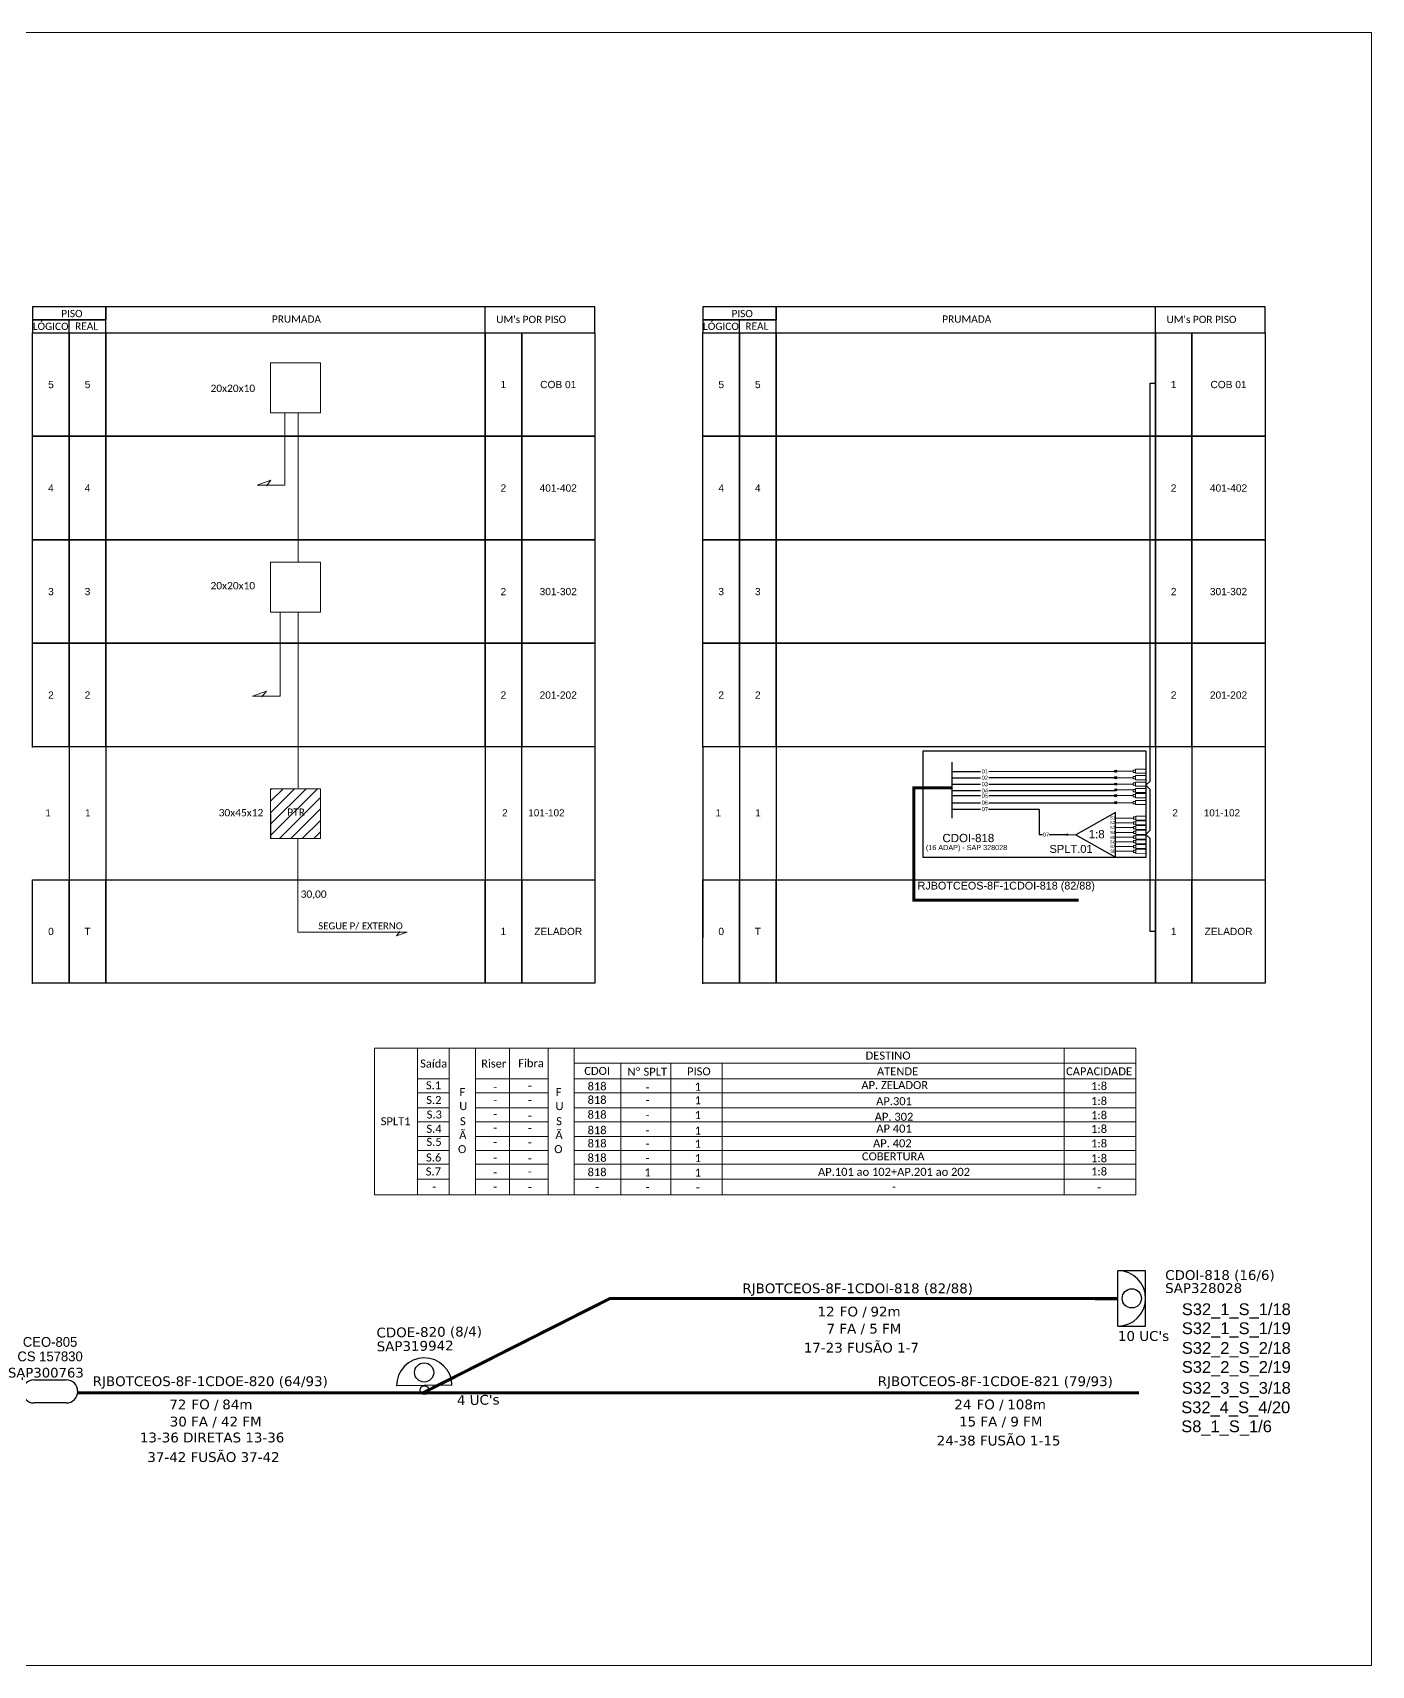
# Model space of a CAD drawing. Header units: metres. Extents: x 338 to 1179, y 503 to 1097.
# Drawn here: x 692 to 1179, y 503 to 1097 of the extents above; entities that cross this region are included whole.
import ezdxf
from ezdxf.enums import TextEntityAlignment as Align

# ---------------------------------------------------------------- set-up
doc = ezdxf.new("R2010")
doc.units = ezdxf.units.M
doc.linetypes.add('DIVIDE', pattern=[1.25, 0.5, -0.25, 0, -0.25, 0, -0.25])
doc.layers.add('(Notas)', color=7, linetype='Continuous', lineweight=0)
doc.layers.add('Texto_Cabos', color=1, linetype='Continuous', lineweight=20)
for name, color, linetype in [('CDO_INTERIOR', 1, 'Continuous'), ('CDO_PARDE', 7, 'Continuous'), ('CDO_POSTE', 1, 'Continuous'), ('CDOI', 1, 'Continuous'), ('CEO', 1, 'Continuous'), ('LAYOUT', 7, 'Continuous'), ('SURVEYS_LEGENDAS', 7, 'Continuous')]:
    doc.layers.add(name, color=color, linetype=linetype)
doc.styles.add('ARIAL', font='arial.ttf')
doc.styles.add('siredit', font='verdana.ttf')
doc.styles.add('Style-font000', font='font000.shx')
doc.styles.add('WMF-Calibri0', font='CALIBRI.TTF')
doc.linetypes.add('FENCELINE1', pattern='A,0.25,-0.1,[133,ltypeshp.shx,S=0.1,R=0,X=-0.1,Y=0],-0.1,1', length=1.45)

# ---------------------------------------------------------------- blocks, each defined once
blk = doc.blocks.new('prumada_uni')
for points in [[(0, 4.11), (23.15, 4.11), (23.15, 8.22), (0, 8.22)], [(0, 0), (23.15, 0), (23.15, 4.11), (0, 4.11)]]:
    blk.add_lwpolyline(points, close=True)
for points in [[(23.15, 0), (177.86, 0), (177.86, 8.22), (23.15, 8.22), (23.15, 8.22), (23.15, 4.11)], [(143.15, 0), (143.15, 8.22)], [(11.57, 0), (11.57, 4.11)]]:
    blk.add_lwpolyline(points)
at = {"style": 'WMF-Calibri0'}
for s, p in [('     PISO', (4.96, 4.92)), ('PRUMADA', (75.71, 3.18)), ("UM's POR PISO", (146.67, 3.06)), ('  LÓGICO', (-1.58, 0.89)), ('    REAL', (10.18, 0.95))]:
    blk.add_text(s, height=2.3, dxfattribs=at).set_placement(p)
blk = doc.blocks.new('ANDAR_MAIOR')
for points in [[(0, 32.74), (11.57, 32.74), (11.57, 0), (0, 0)], [(11.57, 32.74), (23.15, 32.74), (23.15, 0), (11.57, 0)], [(23.15, 32.74), (143.15, 32.74), (143.15, 0), (23.15, 0)], [(143.15, 32.74), (154.72, 32.74), (154.72, 0), (143.15, 0)], [(154.72, 32.74), (177.86, 32.74), (177.86, 0), (154.72, 0)]]:
    blk.add_lwpolyline(points, close=True)
blk.add_point((0, 0))
at = {"style": 'ARIAL', "flags": 4}
for tag, p in [('LOGICO', (5.79, 16.37)), ('REAL', (17.36, 16.37)), ("UC'S POR PISO", (148.93, 16.37)), ('N°DOS_APS', (166.29, 16.37))]:
    blk.add_attdef(tag, text='', height=2.3, dxfattribs=at).set_placement(p, align=Align.MIDDLE_CENTER)
blk = doc.blocks.new('ceo')
at = {"layer": 'CEO', "color": 0}
for p, q in [((1.77, 1.77), (6.73, 1.77)), ((6.73, -1.77), (1.77, -1.77))]:
    blk.add_line(p, q, dxfattribs=at)
blk.add_lwpolyline([(0, -2.13), (0, 2.13)], dxfattribs=at)
for centre, start, end in [((1.77, 0), 90, 270), ((6.73, 0), 270, 90)]:
    blk.add_arc(centre, 1.77, start, end, dxfattribs=at)
at = {"layer": 'CEO'}
for tag, height, style, p in [('NOME?', 1.5, 'Style-font000', (4.25, 7.59)), ('LOCAL?', 1.5, 'Style-font000', (4.25, 5.37)), ('TIPO?', 1.48, 'siredit', (4.25, 2.88))]:
    blk.add_attdef(tag, text='', height=height, dxfattribs=dict(at, style=style)).set_placement(p, align=Align.MIDDLE_CENTER)
at = {"layer": 'CEO', "style": 'siredit', "flags": 1}
for tag, height, p in [('ID', 0.887, (4.25, 9.07)), ('COORX', 0.739, (4.25, -1.77)), ('COORY', 0.739, (4.25, -1.77))]:
    blk.add_attdef(tag, text='', height=height, dxfattribs=at).set_placement(p, align=Align.MIDDLE_CENTER)
at = {"layer": 'CEO', "style": 'Style-font000'}
blk.add_attdef('FIBRAS_RESERVA', text='', height=1.5, dxfattribs=at).set_placement((4.25, -2.94), align=Align.TOP_CENTER)
blk = doc.blocks.new('A$C20F04C17')
at = {"layer": 'CDO_POSTE', "color": 5}
blk.add_lwpolyline([(4.24, 0.73), (-4.26, 0.62)], dxfattribs=at)
for centre, radius in [((-0.03, 2.69), 1.47), ((0, 0), 0.665)]:
    blk.add_circle(centre, radius, dxfattribs=at)
blk.add_arc((-0.01, 0.68), 4.25, 0.7366, 180.7366, dxfattribs=at)
at = {"layer": 'CDO_POSTE', "style": 'siredit', "flags": 1}
for tag, height, p in [('ID', 1.5, (-0.55, 13.43)), ('COORY', 1, (1.88, 0.48)), ('COORX', 1, (1.88, 0.48))]:
    blk.add_attdef(tag, text='', height=height, rotation=0.7366, dxfattribs=at).set_placement(p, align=Align.MIDDLE_LEFT)
at = {"layer": 'CDO_POSTE'}
for tag, height, style, p in [('Nº_UCs', 1.5, 'siredit', (-0.52, 11.43)), ('FIBRAS_FUSIONADAS', 1.5, 'Style-font000', (-0.49, 8.93)), ('FIBRAS_RESERVA', 1.5, 'Style-font000', (-0.46, 6.43)), ('TIPO_CDO', 1.5, 'siredit', (8.11, 1.9)), ('CDO', 1.5, 'siredit', (8.09, 3.9)), ('NºRAISER', 1, 'siredit', (8.14, -0.1)), ('NºPP', 1, 'siredit', (8.16, -2.1)), ('SPLITER_32_1', 1.3, 'siredit', (6.07, -7.23)), ('SPLITER_32_2', 1.3, 'siredit', (6.09, -9.23)), ('SPLITER_32_3', 1.3, 'siredit', (6.12, -11.23)), ('SPLITER_32_4', 1.3, 'siredit', (6.14, -13.23)), ('SPLITER_4/8_1', 1.3, 'siredit', (6.17, -15.23)), ('SPLITER_4/8_2', 1.3, 'siredit', (6.2, -17.23)), ('SPLITER_4/8_3', 1.3, 'siredit', (6.22, -19.23)), ('SPLITER_4/8_4', 1.3, 'siredit', (6.25, -21.23))]:
    blk.add_attdef(tag, text='', height=height, rotation=0.7366, dxfattribs=dict(at, style=style)).set_placement(p, align=Align.MIDDLE_LEFT)
blk = doc.blocks.new('CDO_INTERIOR')
at = {"layer": 'CDOI'}
for p, q in [((4.22, 8.36), (-0.03, 8.36)), ((4.22, -0.14), (4.22, 8.36)), ((-0.03, -0.14), (4.22, -0.14))]:
    blk.add_line(p, q, dxfattribs=at)
blk.add_lwpolyline([(-0.03, -0.14), (-0.03, 8.36)], dxfattribs=at)
blk.add_circle((2.09, 4.11), 1.47, dxfattribs=at)
blk.add_arc((-0.03, 4.11), 4.25, 269.9724, 89.9724, dxfattribs=at)
at = {"layer": 'CDOI', "flags": 1}
for tag, height, style, p in [('ID', 1.5, 'siredit', (-0.03, 18.1)), ('FIBRAS_FUSIONADAS', 1.5, 'Style-font000', (-0.03, 13.6)), ('FIBRAS_RESERVA', 1.5, 'Style-font000', (-0.03, 11.1)), ('COORX', 1, 'siredit', (-0.03, 4.11)), ('COORY', 1, 'siredit', (-0.03, 4.11))]:
    blk.add_attdef(tag, text='', height=height, rotation=359.9724, dxfattribs=dict(at, style=style)).set_placement(p, align=Align.MIDDLE_LEFT)
at = {"layer": 'CDOI', "style": 'siredit'}
for tag, height, p in [('Nº_UCs', 1.5, (-0.03, 16.1)), ('CDO', 1.5, (7.22, 7.69)), ('SPLITER_32_1', 1.3, (27.43, 7.68)), ('TIPO_CDO', 1.5, (7.22, 5.69)), ('SPLITER_32_2', 1.3, (27.43, 5.68)), ('NºRAISER', 1, (7.22, 3.69)), ('SPLITER_32_3', 1.3, (27.43, 3.68)), ('SPLITER_32_4', 1, (7.22, -0.31)), ('NºPP', 1, (7.22, 1.69)), ('SPLITER_4/8_1', 1.3, (27.43, 1.68)), ('SPLITER_4/8_2', 1.3, (27.43, -0.32)), ('SPLITER_4/8_3', 1.3, (27.43, -2.32)), ('SPLITER_4/8_4', 1.3, (27.43, -4.32))]:
    blk.add_attdef(tag, text='', height=height, rotation=359.9724, dxfattribs=at).set_placement(p, align=Align.MIDDLE_LEFT)
blk = doc.blocks.new('Cabos_2')
at = {"color": 0, "style": 'siredit'}
blk.add_text('FO /', height=1.5, dxfattribs=at).set_placement((0.44, -2), align=Align.MIDDLE_RIGHT)
at = {"color": 0, "style": 'siredit', "flags": 1}
for tag, height, p in [('ID', 1.5, (0, 16)), ('COORX', 1, (0, 0)), ('COORY', 1, (0, 0)), ('T_CABOS', 1.5, (0, -4))]:
    blk.add_attdef(tag, text='', height=height, dxfattribs=at).set_placement(p, align=Align.MIDDLE_CENTER)
at = {"color": 0, "style": 'siredit'}
for tag, p in [('N_CABOS_R_PRIMARIA', (0, 12)), ('FUSÃO_R_PRIMARIA', (0, 10)), ('FA/FM', (0, 2))]:
    blk.add_attdef(tag, text='', height=1.5, dxfattribs=at).set_placement(p, align=Align.MIDDLE_CENTER)
for tag, p in [('S/CORTE_R_PRIMARIA_001', (-0.47, 13.25)), ('FUSÃO_001', (-0.47, 4.5)), ('N_CABOS_001', (-15.74, 3.42))]:
    blk.add_attdef(tag, p, '', height=1.5, dxfattribs=at)
blk.add_attdef('S/CORTE', text='', height=1.5, dxfattribs=at).set_placement((0, 8), align=Align.CENTER)
blk.add_attdef('FIBRAS', text='', height=1.5, dxfattribs=at).set_placement((-4.5, -2), align=Align.MIDDLE_RIGHT)
blk.add_attdef('METROS', text='', height=1.5, dxfattribs=at).set_placement((1, -2), align=Align.MIDDLE_LEFT)
blk = doc.blocks.new('SPLT_1-8_SC-APC')
at = {"color": 1}
blk.add_lwpolyline([(-7.37, -2.1), (-17.04, -7.55), (-7.37, -13), (-7.37, -2.1)], dxfattribs=at)
at = {"color": 3, "lineweight": 0}
for points in [[(-2.99, -3.51), (-7.37, -3.51)], [(-2.41, -3.02), (-2.41, -4)], [(-2.41, -3.02), (0, -3.02)], [(-7.37, -4.66), (-2.99, -4.66)], [(-7.37, -5.82), (-2.99, -5.82)], [(-7.37, -6.97), (-2.99, -6.97)], [(-2.41, -4), (0, -4)], [(-2.41, -4.17), (-2.41, -5.16)], [(-2.41, -4.17), (0, -4.17)], [(-2.41, -5.16), (0, -5.16)], [(-2.41, -5.32), (-2.41, -6.31)], [(-2.41, -5.32), (0, -5.32)], [(-2.41, -6.31), (0, -6.31)], [(-2.41, -6.48), (-2.41, -7.46)], [(-2.41, -6.48), (0, -6.48)], [(-2.41, -7.46), (0, -7.46)], [(-2.41, -7.63), (-2.41, -8.62)], [(-2.41, -7.63), (0, -7.63)], [(-7.37, -8.12), (-2.99, -8.12)], [(-7.37, -9.28), (-2.99, -9.28)], [(-7.37, -10.43), (-2.99, -10.43)], [(-7.37, -11.58), (-2.99, -11.58)], [(-2.41, -8.62), (0, -8.62)], [(-2.41, -8.78), (-2.41, -9.77)], [(-2.41, -8.78), (0, -8.78)], [(-2.41, -9.77), (0, -9.77)], [(-2.41, -9.94), (-2.41, -10.92)], [(-2.41, -9.94), (0, -9.94)], [(-2.41, -10.92), (0, -10.92)], [(-2.41, -11.09), (-2.41, -12.08)], [(-2.41, -11.09), (0, -11.09)], [(-2.41, -12.08), (0, -12.08)]]:
    blk.add_lwpolyline(points, dxfattribs=at)
for points in [[(-2.99, -3.22), (-2.41, -3.22), (-2.41, -3.8), (-2.99, -3.8)], [(-2.99, -4.38), (-2.41, -4.38), (-2.41, -4.95), (-2.99, -4.95)], [(-2.99, -5.53), (-2.41, -5.53), (-2.41, -6.1), (-2.99, -6.1)], [(-2.99, -6.68), (-2.41, -6.68), (-2.41, -7.26), (-2.99, -7.26)], [(-2.99, -7.84), (-2.41, -7.84), (-2.41, -8.41), (-2.99, -8.41)], [(-2.99, -8.99), (-2.41, -8.99), (-2.41, -9.56), (-2.99, -9.56)], [(-2.99, -10.14), (-2.41, -10.14), (-2.41, -10.72), (-2.99, -10.72)], [(-2.99, -11.3), (-2.41, -11.3), (-2.41, -11.87), (-2.99, -11.87)]]:
    blk.add_lwpolyline(points, close=True, dxfattribs=at)
at = {"color": 1, "lineweight": 0}
blk.add_lwpolyline([(-17.04, -7.55), (-19.26, -7.55)], dxfattribs=at)
at = {"color": 1, "style": 'ARIAL'}
for s, height, p in [('S1', 0.75, (-8.74, -3.78)), ('1:8', 2, (-13.91, -8.4)), ('S2', 0.75, (-8.74, -4.97)), ('S3', 0.75, (-8.74, -6.18)), ('S4', 0.75, (-8.74, -7.36)), ('S5', 0.75, (-8.74, -8.57)), ('S6', 0.75, (-8.74, -9.69)), ('S7', 0.75, (-8.74, -10.78)), ('S8', 0.75, (-8.74, -11.9))]:
    blk.add_text(s, height=height, dxfattribs=at).set_placement(p)

msp = doc.modelspace()

# ---------------------------------------------------------------- hatches: boundary and pattern name
h = msp.add_hatch(color=3)
h.dxf.hatch_style = 1
edge = h.paths.add_edge_path()
edge.add_arc((1085.75, 827.82), 0.385, 0, 360, ccw=False)
h = msp.add_hatch(color=3)
h.dxf.hatch_style = 1
edge = h.paths.add_edge_path()
edge.add_arc((1085.75, 825.49), 0.385, 0, 360, ccw=False)
at = {"lineweight": 0}
h = msp.add_hatch(dxfattribs=at)
h.set_pattern_fill('ANSI31', color=1, scale=0.932836, style=0)
h.set_pattern_definition([(45, (-1122.873, 721.078), (-2.094276, 2.094276), [])])
h.paths.add_polyline_path([(796.38, 821.48), (778.23, 821.48), (778.27, 803.37), (796.38, 803.3)])
h.paths.add_polyline_path([(782.78, 809.43), (792.11, 809.43), (792.11, 815.68), (782.78, 815.68)], flags=9)
h = msp.add_hatch(color=3)
h.dxf.hatch_style = 1
edge = h.paths.add_edge_path()
edge.add_arc((1085.75, 823.15), 0.385, 0, 360, ccw=False)
h = msp.add_hatch(color=3)
h.dxf.hatch_style = 1
edge = h.paths.add_edge_path()
edge.add_arc((1085.81, 821.06), 0.385, 0, 360, ccw=False)
h = msp.add_hatch(color=3)
h.dxf.hatch_style = 1
edge = h.paths.add_edge_path()
edge.add_arc((1085.72, 818.94), 0.385, 0, 360, ccw=False)
h = msp.add_hatch(color=3)
h.dxf.hatch_style = 1
edge = h.paths.add_edge_path()
edge.add_arc((1085.75, 816.41), 0.385, 0, 360, ccw=False)
h = msp.add_hatch(color=3, dxfattribs=at)
h.dxf.hatch_style = 1
edge = h.paths.add_edge_path()
edge.add_arc((1068.09, 804.77), 0.295, 0, 360)

# ---------------------------------------------------------------- linework, layer by layer
at = {"layer": '(Notas)', "lineweight": 0}
for p, q in [((831.67, 673.77), (831.67, 727.05)), ((843.2, 673.76), (843.2, 727.05)), ((852.83, 673.76), (852.83, 727.05)), ((865.17, 673.76), (865.17, 727.05)), ((879.2, 673.76), (879.2, 727.05)), ((888.67, 673.76), (888.67, 727.05)), ((1067.06, 673.76), (1067.06, 727.05)), ((888.67, 721.62), (1093.06, 721.62)), ((905.74, 673.76), (905.74, 721.62)), ((923.83, 673.76), (923.83, 721.62)), ((942.6, 673.76), (942.6, 721.62)), ((831.67, 715.87), (843.2, 715.87)), ((852.83, 715.87), (879.2, 715.87)), ((888.67, 715.87), (1093.06, 715.87)), ((831.67, 710.8), (843.2, 710.8)), ((852.83, 710.8), (879.2, 710.8)), ((888.67, 710.8), (1093.06, 710.8)), ((831.67, 705.39), (843.2, 705.39)), ((852.83, 705.39), (879.2, 705.39)), ((888.67, 705.39), (1093.06, 705.39)), ((831.67, 700.32), (843.2, 700.32)), ((852.83, 700.32), (879.2, 700.32)), ((888.67, 700.32), (1093.06, 700.32)), ((831.67, 694.91), (843.2, 694.91)), ((831.67, 689.83), (843.2, 689.83)), ((852.83, 694.91), (879.2, 694.91)), ((852.83, 689.83), (879.2, 689.83)), ((888.67, 694.91), (1093.06, 694.91)), ((888.67, 689.83), (1093.06, 689.83)), ((843.2, 684.86), (831.67, 684.86)), ((879.2, 684.86), (852.83, 684.86)), ((1093.06, 684.86), (888.67, 684.86)), ((831.4, 679.45), (843.2, 679.45)), ((852.83, 679.45), (879.2, 679.45)), ((888.67, 679.45), (1093.06, 679.45))]:
    msp.add_line(p, q, dxfattribs=at)
msp.add_lwpolyline([(816.03, 727.05), (1093.06, 727.05), (1093.06, 673.76), (816.03, 673.76)], close=True, dxfattribs=at)
at = {"color": 3, "lineweight": 0}
for p, q in [((788.22, 903.94), (788.22, 958.22)), ((788.22, 821.77), (788.22, 885.76))]:
    msp.add_line(p, q, dxfattribs=at)
for p, q in [((704.97, 836.71), (704.97, 788.38)), ((718.28, 836.71), (718.28, 788.38)), ((856.29, 836.71), (856.29, 788.38)), ((869.6, 836.71), (869.6, 788.38)), ((896.22, 836.71), (896.22, 788.38)), ((935.55, 836.71), (935.55, 767.22)), ((948.86, 836.71), (948.86, 788.38)), ((962.17, 836.71), (962.17, 788.38)), ((1100.18, 836.71), (1100.18, 788.38)), ((1113.49, 836.71), (1113.49, 788.38)), ((1140.12, 836.71), (1140.12, 788.38))]:
    msp.add_line(p, q)
at = {"color": 2}
msp.add_line((1085.51, 825.45), (1039.55, 825.45), dxfattribs=at)
at = {"color": 0, "lineweight": 0}
for points in [[(778.2, 976.4), (796.38, 976.4), (796.38, 958.22), (778.2, 958.22)], [(778.2, 903.94), (796.38, 903.94), (796.38, 885.76), (778.2, 885.76)]]:
    msp.add_lwpolyline(points, close=True, dxfattribs=at)
at = {"color": 3}
for points in [[(1098.32, 821.22), (1096.75, 822.73), (1098.32, 824.24), (1098.32, 969.07), (1099.97, 969.07)], [(1098.3, 824.23), (1098.32, 969.07), (1099.97, 969.07)], [(1026.29, 827.79), (1036.51, 827.79), (1036.51, 827.79)], [(1039.55, 827.79), (1085.75, 827.82)], [(1100.17, 769.55), (1098.3, 769.55), (1098.3, 803.36), (1096.73, 804.87), (1098.3, 806.38), (1098.3, 821.24)], [(1100.19, 769.55), (1098.32, 769.55)]]:
    msp.add_lwpolyline(points, dxfattribs=at)
at = {"color": 3, "lineweight": 0}
for points in [[(783.4, 958.22), (783.4, 931.89), (773.35, 931.89)], [(773.35, 931.89), (778.34, 933.69)], [(778.34, 933.69), (776.75, 931.63)], [(781.75, 885.76), (781.75, 855.12), (771.71, 855.12)], [(771.71, 855.12), (776.7, 856.92)], [(776.7, 856.92), (775.11, 854.85)], [(1085.52, 827.82), (1092.08, 827.82)], [(1092.95, 827.08), (1092.95, 828.56)], [(1092.95, 828.56), (1096.57, 828.56)], [(1092.95, 827.08), (1096.57, 827.08)], [(1092.95, 826.22), (1096.57, 826.22)], [(1092.95, 826.22), (1092.95, 824.74)], [(1085.36, 823.15), (1092.08, 823.15)], [(1085.52, 825.48), (1092.08, 825.48)], [(1085.52, 821.06), (1092.08, 821.06)], [(1092.95, 824.74), (1096.57, 824.74)], [(1092.95, 822.41), (1092.95, 823.89)], [(1092.95, 823.89), (1096.57, 823.89)], [(1092.95, 822.41), (1096.57, 822.41)], [(1092.95, 821.55), (1096.57, 821.55)], [(1092.95, 821.55), (1092.95, 820.07)], [(1092.95, 820.07), (1096.57, 820.07)], [(1039.55, 816.39), (1092.13, 816.39)], [(1085.34, 818.95), (1092.08, 818.95)], [(1092.97, 818.19), (1092.97, 819.67)], [(1092.97, 819.67), (1096.59, 819.67)], [(1092.97, 818.19), (1096.59, 818.19)], [(1092.97, 817.15), (1096.59, 817.15)], [(1092.97, 817.15), (1092.97, 815.67)], [(1092.97, 815.67), (1096.59, 815.67)], [(788.17, 803.3), (788.17, 769.32), (827.96, 769.32)], [(824.08, 767.92), (825.32, 769.53)], [(827.96, 769.32), (824.08, 767.92)]]:
    msp.add_lwpolyline(points, dxfattribs=at)
at = {"color": 1}
for points in [[(1096.75, 835.21), (1096.75, 796.46), (1015.72, 796.46), (1015.72, 835.21), (1096.75, 835.21)], [(1026.24, 810.75), (1026.24, 831.16)], [(1026.24, 818.94), (1036.51, 818.94)], [(1039.55, 818.94), (1085.54, 818.95)], [(1039.55, 818.94), (1047.73, 818.94)]]:
    msp.add_lwpolyline(points, dxfattribs=at)
at = {"color": 3, "lineweight": 0}
for points in [[(1092.08, 827.39), (1092.95, 827.39), (1092.95, 828.25), (1092.08, 828.25)], [(1092.08, 825.05), (1092.95, 825.05), (1092.95, 825.91), (1092.08, 825.91)], [(1092.08, 825.05), (1092.95, 825.05), (1092.95, 825.91), (1092.08, 825.91)], [(1092.08, 822.72), (1092.95, 822.72), (1092.95, 823.58), (1092.08, 823.58)], [(1092.08, 820.38), (1092.95, 820.38), (1092.95, 821.24), (1092.08, 821.24)], [(1092.08, 820.38), (1092.95, 820.38), (1092.95, 821.24), (1092.08, 821.24)], [(1092.1, 818.5), (1092.97, 818.5), (1092.97, 819.36), (1092.1, 819.36)], [(1092.1, 815.98), (1092.97, 815.98), (1092.97, 816.84), (1092.1, 816.84)], [(1092.1, 815.98), (1092.97, 815.98), (1092.97, 816.84), (1092.1, 816.84)]]:
    msp.add_lwpolyline(points, close=True, dxfattribs=at)
at = {"color": 1, "lineweight": 0}
for points in [[(778.2, 821.48), (796.38, 821.48), (796.38, 803.3), (778.2, 803.3)], [(796.38, 821.48), (778.23, 821.48), (778.27, 803.37), (796.38, 803.3)]]:
    msp.add_lwpolyline(points, close=True, dxfattribs=at)
msp.add_lwpolyline([(1072.29, 780.89, 1.15, 1.15, 0), (1012.31, 780.89, 1.15, 1.15, 0), (1012.31, 821.81, 1.15, 1.15, 0), (1026.25, 821.81, 1.15, 1.15, 0)], format="xyseb", dxfattribs=at)
at = {"color": 2}
for points in [[(1026.24, 825.45), (1036.51, 825.45)], [(1047.73, 825.45), (1039.55, 825.45)]]:
    msp.add_lwpolyline(points, dxfattribs=at)
for points in [[(1026.24, 823.12), (1036.51, 823.12)], [(1039.55, 823.12), (1047.73, 823.12)], [(1039.55, 823.12), (1085.38, 823.12)]]:
    msp.add_lwpolyline(points)
at = {"color": 150}
for points in [[(1026.24, 820.77), (1036.51, 820.77)], [(1039.55, 820.77), (1047.73, 820.77)], [(1039.55, 820.77), (1085.77, 820.77), (1085.77, 820.77), (1085.77, 820.77)]]:
    msp.add_lwpolyline(points, dxfattribs=at)
at = {"color": 192}
for points in [[(1026.24, 816.39), (1036.51, 816.39)], [(1039.55, 816.39), (1047.73, 816.39)], [(1039.55, 816.39), (1085.77, 816.39)]]:
    msp.add_lwpolyline(points, dxfattribs=at)
at = {"color": 44}
for points in [[(1026.24, 814.04), (1036.51, 814.04)], [(1039.52, 814.04), (1057.91, 814.04), (1057.91, 804.77), (1059.18, 804.77)], [(1061.52, 804.77), (1068.09, 804.77)]]:
    msp.add_lwpolyline(points, dxfattribs=at)
at = {"color": 3}
for centre in [(1085.75, 827.82), (1085.75, 825.49), (1085.75, 823.15), (1085.81, 821.06), (1085.72, 818.94), (1085.75, 816.41)]:
    msp.add_circle(centre, 0.385, dxfattribs=at)
at = {"color": 3, "lineweight": 0}
msp.add_circle((1068.09, 804.77), 0.295, dxfattribs=at)
at = {"layer": 'Defpoints', "lineweight": 0}
msp.add_lwpolyline([(337.78, 502.54), (1178.78, 502.54), (1178.78, 1096.54), (337.78, 1096.54)], close=True, dxfattribs=at)
at = {"layer": 'LAYOUT', "color": 1, "linetype": 'FENCELINE1', "ltscale": 5, "const_width": 1.12}
msp.add_lwpolyline([(833.75, 601.7), (901.81, 636.04), (1086.56, 635.95)], dxfattribs=at)
at = {"layer": 'LAYOUT', "color": 0, "linetype": 'FENCELINE1', "ltscale": 5, "const_width": 1.12}
for points in [[(708.05, 601.7), (799.42, 601.7)], [(708.08, 602.13), (708.12, 602.2)], [(799.42, 601.7), (904.4, 601.7), (1094.19, 601.7)]]:
    msp.add_lwpolyline(points, dxfattribs=at)

# ---------------------------------------------------------------- block references
at = {"lineweight": 0, "xscale": 1.15010085089305, "yscale": 1.15010085089305, "zscale": 1.15010085089305}
for p in [(691.66, 987.35), (935.56, 987.35)]:
    msp.add_blockref('prumada_uni', p, dxfattribs=at)
at = {"lineweight": 0}
ref = msp.add_blockref('ANDAR_MAIOR', (691.66, 949.69), dxfattribs=dict(at, xscale=1.15010085089305, yscale=1.15010085089305, zscale=1.15010085089305))
ref.add_attrib('LOGICO', '5', dxfattribs={"height": 2.65, "style": 'ARIAL'}).set_placement((698.32, 968.52), align=Align.MIDDLE_CENTER)
ref.add_attrib('REAL', '5', dxfattribs={"height": 2.65, "style": 'ARIAL'}).set_placement((711.63, 968.52), align=Align.MIDDLE_CENTER)
ref.add_attrib("UC'S POR PISO", '1', dxfattribs={"height": 2.65, "style": 'ARIAL'}).set_placement((862.95, 968.52), align=Align.MIDDLE_CENTER)
ref.add_attrib('N°DAS_UCS', 'COB 01', dxfattribs={"height": 2.645, "style": 'ARIAL'}).set_placement((882.91, 968.52), align=Align.MIDDLE_CENTER)
ref = msp.add_blockref('ANDAR_MAIOR', (935.56, 949.69), dxfattribs=dict(at, xscale=1.15010085089305, yscale=1.15010085089305, zscale=1.15010085089305))
ref.add_attrib('LOGICO', '5', dxfattribs={"height": 2.65, "style": 'ARIAL'}).set_placement((942.21, 968.52), align=Align.MIDDLE_CENTER)
ref.add_attrib('REAL', '5', dxfattribs={"height": 2.65, "style": 'ARIAL'}).set_placement((955.52, 968.52), align=Align.MIDDLE_CENTER)
ref.add_attrib("UC'S POR PISO", '1', dxfattribs={"height": 2.65, "style": 'ARIAL'}).set_placement((1106.84, 968.52), align=Align.MIDDLE_CENTER)
ref.add_attrib('N°DAS_UCS', 'COB 01', dxfattribs={"height": 2.645, "style": 'ARIAL'}).set_placement((1126.81, 968.52), align=Align.MIDDLE_CENTER)
ref = msp.add_blockref('ANDAR_MAIOR', (691.66, 912.03), dxfattribs=dict(at, xscale=1.15010085089305, yscale=1.15010085089305, zscale=1.15010085089305))
ref.add_attrib('LOGICO', '4', dxfattribs={"height": 2.65, "style": 'ARIAL'}).set_placement((698.32, 930.86), align=Align.MIDDLE_CENTER)
ref.add_attrib('REAL', '4', dxfattribs={"height": 2.65, "style": 'ARIAL'}).set_placement((711.63, 930.86), align=Align.MIDDLE_CENTER)
ref.add_attrib("UC'S POR PISO", '2', dxfattribs={"height": 2.65, "style": 'ARIAL'}).set_placement((862.95, 930.86), align=Align.MIDDLE_CENTER)
ref.add_attrib('N°DAS_UCS', '401-402', dxfattribs={"height": 2.645, "style": 'ARIAL'}).set_placement((882.91, 930.86), align=Align.MIDDLE_CENTER)
ref = msp.add_blockref('ANDAR_MAIOR', (935.56, 912.03), dxfattribs=dict(at, xscale=1.15010085089305, yscale=1.15010085089305, zscale=1.15010085089305))
ref.add_attrib('LOGICO', '4', dxfattribs={"height": 2.65, "style": 'ARIAL'}).set_placement((942.21, 930.86), align=Align.MIDDLE_CENTER)
ref.add_attrib('REAL', '4', dxfattribs={"height": 2.65, "style": 'ARIAL'}).set_placement((955.52, 930.86), align=Align.MIDDLE_CENTER)
ref.add_attrib("UC'S POR PISO", '2', dxfattribs={"height": 2.65, "style": 'ARIAL'}).set_placement((1106.84, 930.86), align=Align.MIDDLE_CENTER)
ref.add_attrib('N°DAS_UCS', '401-402', dxfattribs={"height": 2.645, "style": 'ARIAL'}).set_placement((1126.81, 930.86), align=Align.MIDDLE_CENTER)
ref = msp.add_blockref('ANDAR_MAIOR', (691.66, 874.37), dxfattribs=dict(at, xscale=1.15010085089305, yscale=1.15010085089305, zscale=1.15010085089305))
ref.add_attrib('LOGICO', '3', dxfattribs={"height": 2.65, "style": 'ARIAL'}).set_placement((698.32, 893.2), align=Align.MIDDLE_CENTER)
ref.add_attrib('REAL', '3', dxfattribs={"height": 2.65, "style": 'ARIAL'}).set_placement((711.63, 893.2), align=Align.MIDDLE_CENTER)
ref.add_attrib("UC'S POR PISO", '2', dxfattribs={"height": 2.65, "style": 'ARIAL'}).set_placement((862.95, 893.2), align=Align.MIDDLE_CENTER)
ref.add_attrib('N°DAS_UCS', '301-302', dxfattribs={"height": 2.645, "style": 'ARIAL'}).set_placement((882.91, 893.2), align=Align.MIDDLE_CENTER)
ref = msp.add_blockref('ANDAR_MAIOR', (935.56, 874.37), dxfattribs=dict(at, xscale=1.15010085089305, yscale=1.15010085089305, zscale=1.15010085089305))
ref.add_attrib('LOGICO', '3', dxfattribs={"height": 2.65, "style": 'ARIAL'}).set_placement((942.21, 893.2), align=Align.MIDDLE_CENTER)
ref.add_attrib('REAL', '3', dxfattribs={"height": 2.65, "style": 'ARIAL'}).set_placement((955.52, 893.2), align=Align.MIDDLE_CENTER)
ref.add_attrib("UC'S POR PISO", '2', dxfattribs={"height": 2.65, "style": 'ARIAL'}).set_placement((1106.84, 893.2), align=Align.MIDDLE_CENTER)
ref.add_attrib('N°DAS_UCS', '301-302', dxfattribs={"height": 2.645, "style": 'ARIAL'}).set_placement((1126.81, 893.2), align=Align.MIDDLE_CENTER)
ref = msp.add_blockref('ANDAR_MAIOR', (691.66, 836.71), dxfattribs=dict(at, xscale=1.15010085089305, yscale=1.15010085089305, zscale=1.15010085089305))
ref.add_attrib('LOGICO', '2', dxfattribs={"height": 2.65, "style": 'ARIAL'}).set_placement((698.32, 855.54), align=Align.MIDDLE_CENTER)
ref.add_attrib('REAL', '2', dxfattribs={"height": 2.65, "style": 'ARIAL'}).set_placement((711.63, 855.54), align=Align.MIDDLE_CENTER)
ref.add_attrib("UC'S POR PISO", '2', dxfattribs={"height": 2.65, "style": 'ARIAL'}).set_placement((862.95, 855.54), align=Align.MIDDLE_CENTER)
ref.add_attrib('N°DAS_UCS', '201-202', dxfattribs={"height": 2.645, "style": 'ARIAL'}).set_placement((882.91, 855.54), align=Align.MIDDLE_CENTER)
ref = msp.add_blockref('ANDAR_MAIOR', (935.56, 836.71), dxfattribs=dict(at, xscale=1.15010085089305, yscale=1.15010085089305, zscale=1.15010085089305))
ref.add_attrib('LOGICO', '2', dxfattribs={"height": 2.65, "style": 'ARIAL'}).set_placement((942.21, 855.54), align=Align.MIDDLE_CENTER)
ref.add_attrib('REAL', '2', dxfattribs={"height": 2.65, "style": 'ARIAL'}).set_placement((955.52, 855.54), align=Align.MIDDLE_CENTER)
ref.add_attrib("UC'S POR PISO", '2', dxfattribs={"height": 2.65, "style": 'ARIAL'}).set_placement((1106.84, 855.54), align=Align.MIDDLE_CENTER)
ref.add_attrib('N°DAS_UCS', '201-202', dxfattribs={"height": 2.645, "style": 'ARIAL'}).set_placement((1126.81, 855.54), align=Align.MIDDLE_CENTER)
at = {"color": 3, "lineweight": 0, "xscale": 1.495722295053181, "yscale": 1.495722295053181, "zscale": 1.495722295053181, "rotation": 0.1159847509947226}
msp.add_blockref('SPLT_1-8_SC-APC', (1096.71, 816.03), dxfattribs=at)
at = {"lineweight": 0}
ref = msp.add_blockref('ANDAR_MAIOR', (691.66, 750.72), dxfattribs=dict(at, xscale=1.15010085089305, yscale=1.15010085089305, zscale=1.15010085089305))
ref.add_attrib('LOGICO', '0', dxfattribs={"height": 2.65, "style": 'ARIAL'}).set_placement((698.32, 769.55), align=Align.MIDDLE_CENTER)
ref.add_attrib('REAL', 'T', dxfattribs={"height": 2.65, "style": 'ARIAL'}).set_placement((711.63, 769.55), align=Align.MIDDLE_CENTER)
ref.add_attrib("UC'S POR PISO", '1', dxfattribs={"height": 2.65, "style": 'ARIAL'}).set_placement((862.95, 769.55), align=Align.MIDDLE_CENTER)
ref.add_attrib('N°DAS_UCS', 'ZELADOR', dxfattribs={"height": 2.645, "style": 'ARIAL'}).set_placement((882.91, 769.55), align=Align.MIDDLE_CENTER)
ref = msp.add_blockref('ANDAR_MAIOR', (935.56, 750.72), dxfattribs=dict(at, xscale=1.15010085089305, yscale=1.15010085089305, zscale=1.15010085089305))
ref.add_attrib('LOGICO', '0', dxfattribs={"height": 2.65, "style": 'ARIAL'}).set_placement((942.21, 769.55), align=Align.MIDDLE_CENTER)
ref.add_attrib('REAL', 'T', dxfattribs={"height": 2.65, "style": 'ARIAL'}).set_placement((955.52, 769.55), align=Align.MIDDLE_CENTER)
ref.add_attrib("UC'S POR PISO", '1', dxfattribs={"height": 2.65, "style": 'ARIAL'}).set_placement((1106.84, 769.55), align=Align.MIDDLE_CENTER)
ref.add_attrib('N°DAS_UCS', 'ZELADOR', dxfattribs={"height": 2.645, "style": 'ARIAL'}).set_placement((1126.81, 769.55), align=Align.MIDDLE_CENTER)
at = {"layer": 'CDO_INTERIOR', "linetype": 'Continuous'}
ref = msp.add_blockref('CDO_INTERIOR', (1086.64, 626.29), dxfattribs=dict(at, xscale=2.37241450672241, yscale=2.37241450672241, zscale=2.37241450672241))
ref.add_attrib('Nº_UCs', "10 UC's", dxfattribs={"layer": 'CDOI', "height": 3.559, "rotation": 359.97241, "style": 'siredit'}).set_placement((1086.58, 622.37), align=Align.MIDDLE_LEFT)
ref.add_attrib('CDO', 'CDOI-818 (16/6)', dxfattribs={"layer": 'CDOI', "height": 3.5586, "rotation": 359.97241, "style": 'siredit'}).set_placement((1103.77, 644.54), align=Align.MIDDLE_LEFT)
ref.add_attrib('TIPO_CDO', 'SAP328028', dxfattribs={"layer": 'CDOI', "height": 3.559, "rotation": 359.97241, "style": 'siredit'}).set_placement((1103.76, 639.79), align=Align.MIDDLE_LEFT)
at = {"layer": 'CDO_PARDE', "color": 1, "linetype": 'DIVIDE'}
ref = msp.add_blockref('Cabos_2', (994.15, 635.99), dxfattribs=dict(at, xscale=2.37241450672241, yscale=2.37241450672241, zscale=2.37241450672241))
ref.add_attrib('N_CABOS_001', 'RJBOTCEOS-8F-1CDOI-818 (82/88)', (949.89, 637.92), dxfattribs={"layer": 'Texto_Cabos', "color": 0, "height": 3.5586, "style": 'siredit'})
ref.add_attrib('FUSÃO_001', '17-23 FUSÃO 1-7', (972.24, 616.32), dxfattribs={"layer": 'Texto_Cabos', "color": 0, "height": 3.5586, "style": 'siredit'})
ref.add_attrib('FA/FM', '7 FA / 5 FM', dxfattribs={"layer": 'Texto_Cabos', "color": 0, "height": 3.5586, "style": 'siredit'}).set_placement((994.15, 625.03), align=Align.MIDDLE_CENTER)
ref.add_attrib('FIBRAS', '12', dxfattribs={"layer": 'Texto_Cabos', "color": 0, "height": 3.559, "style": 'siredit'}).set_placement((983.48, 631.25), align=Align.MIDDLE_RIGHT)
ref.add_attrib('METROS', '92m', dxfattribs={"layer": 'Texto_Cabos', "color": 0, "height": 3.559, "style": 'siredit'}).set_placement((996.53, 631.25), align=Align.MIDDLE_LEFT)
at = {"layer": 'CDO_PARDE', "color": 0, "linetype": 'DIVIDE'}
ref = msp.add_blockref('Cabos_2', (1043.93, 602.2), dxfattribs=dict(at, xscale=2.37241450672241, yscale=2.37241450672241, zscale=2.37241450672241))
ref.add_attrib('N_CABOS_001', 'RJBOTCEOS-8F-1CDOE-821 (79/93)', (999.15, 604.13), dxfattribs={"layer": 'Texto_Cabos', "color": 0, "height": 3.5586, "style": 'siredit'})
ref.add_attrib('FUSÃO_001', '24-38 FUSÃO 1-15', (1020.62, 582.53), dxfattribs={"layer": 'Texto_Cabos', "color": 0, "height": 3.5586, "style": 'siredit'})
ref.add_attrib('FA/FM', '15 FA / 9 FM', dxfattribs={"layer": 'Texto_Cabos', "color": 0, "height": 3.5586, "style": 'siredit'}).set_placement((1043.93, 591.23), align=Align.MIDDLE_CENTER)
ref.add_attrib('FIBRAS', '24', dxfattribs={"layer": 'Texto_Cabos', "color": 0, "height": 3.559, "style": 'siredit'}).set_placement((1033.25, 597.45), align=Align.MIDDLE_RIGHT)
ref.add_attrib('METROS', '108m', dxfattribs={"layer": 'Texto_Cabos', "color": 0, "height": 3.559, "style": 'siredit'}).set_placement((1046.3, 597.45), align=Align.MIDDLE_LEFT)
at = {"layer": 'LAYOUT', "color": 0, "linetype": 'FENCELINE1', "ltscale": 5}
ref = msp.add_blockref('A$C20F04C17', (834.19, 602.7), dxfattribs=dict(at, xscale=2.37241450672241, yscale=2.37241450672241, zscale=2.37241450672241))
ref.add_attrib('Nº_UCs', "4 UC's", dxfattribs={"layer": 'CDO_POSTE', "color": 5, "height": 3.559, "rotation": 0.73661, "style": 'siredit'}).set_placement((846.03, 599.01), align=Align.MIDDLE_LEFT)
ref.add_attrib('CDO', 'CDOE-820 (8/4)', dxfattribs={"layer": 'CDO_POSTE', "color": 5, "height": 3.5586, "rotation": 0.73661, "style": 'siredit'}).set_placement((816.78, 623.58), align=Align.MIDDLE_LEFT)
ref.add_attrib('TIPO_CDO', 'SAP319942', dxfattribs={"layer": 'CDO_POSTE', "color": 5, "height": 3.559, "rotation": 0.73661, "style": 'siredit'}).set_placement((816.84, 618.56), align=Align.MIDDLE_LEFT)
ref = msp.add_blockref('ceo', (687.92, 602.2), dxfattribs=dict(at, xscale=2.37241450672241, yscale=2.37241450672241, zscale=2.37241450672241))
ref.add_attrib('NOME?', 'CEO-805', dxfattribs={"layer": 'CEO', "color": 0, "height": 3.555, "style": 'Style-font000'}).set_placement((698, 620.2), align=Align.MIDDLE_CENTER)
ref.add_attrib('LOCAL?', 'CS 157830', dxfattribs={"layer": 'CEO', "color": 0, "height": 3.555, "style": 'Style-font000'}).set_placement((698, 614.94), align=Align.MIDDLE_CENTER)
ref.add_attrib('TIPO?', 'SAP300763  ', dxfattribs={"layer": 'CEO', "color": 0, "height": 3.507, "style": 'siredit'}).set_placement((698, 609.02), align=Align.MIDDLE_CENTER)
ref = msp.add_blockref('Cabos_2', (758.27, 602.2), dxfattribs=dict(at, xscale=2.37241450672241, yscale=2.37241450672241, zscale=2.37241450672241))
ref.add_attrib('N_CABOS_001', 'RJBOTCEOS-8F-1CDOE-820 (64/93)', (713.49, 604.13), dxfattribs={"layer": 'Texto_Cabos', "color": 0, "height": 3.5586, "style": 'siredit'})
ref.add_attrib('FUSÃO_001', '13-36 DIRETAS 13-36', (730.68, 583.65), dxfattribs={"layer": 'Texto_Cabos', "color": 0, "height": 3.5586, "style": 'siredit'})
ref.add_attrib('FA/FM', '30 FA / 42 FM', dxfattribs={"layer": 'Texto_Cabos', "color": 0, "height": 3.5586, "style": 'siredit'}).set_placement((758.27, 591.23), align=Align.MIDDLE_CENTER)
ref.add_attrib('FIBRAS', '72', dxfattribs={"layer": 'Texto_Cabos', "color": 0, "height": 3.559, "style": 'siredit'}).set_placement((747.6, 597.45), align=Align.MIDDLE_RIGHT)
ref.add_attrib('METROS', '84m', dxfattribs={"layer": 'Texto_Cabos', "color": 0, "height": 3.559, "style": 'siredit'}).set_placement((760.65, 597.45), align=Align.MIDDLE_LEFT)
ref.add_attrib('FUSÃO_002', '37-42 FUSÃO 37-42', (733.39, 576.52), dxfattribs={"layer": 'Texto_Cabos', "color": 0, "height": 3.5586, "style": 'siredit'})

# ---------------------------------------------------------------- texts
at = {"lineweight": 0, "style": 'WMF-Calibri0'}
for s, p in [('20x20x10', (756.39, 965.81)), ('20x20x10', (756.39, 894)), ('30x45x12', (759.35, 811.41)), ('PTR', (784.31, 811.61)), ('30,00', (789.17, 781.79))]:
    msp.add_text(s, height=2.665, dxfattribs=at).set_placement(p)
at = {"style": 'ARIAL'}
for s, height, p in [('02', 1.5, (1038.13, 825.45)), ('01', 1.5, (1038.15, 827.79)), ('03', 1.5, (1038.13, 823.12)), ('04', 1.5, (1038.15, 820.77)), ('1', 2.57, (697.31, 812.71)), ('1', 2.57, (711.74, 812.71)), ('2', 2.57, (863.5, 812.71)), ('101-102', 2.572, (878.61, 812.71)), ('1', 2.57, (941.2, 812.71)), ('1', 2.57, (955.63, 812.71)), ('05', 1.5, (1038.13, 818.94)), ('06', 1.5, (1038.13, 816.39)), ('07', 1.5, (1038.15, 814.04)), ('2', 2.57, (1107.39, 812.71)), ('101-102', 2.572, (1124.41, 812.71)), ('07', 1.5, (1060.36, 804.74))]:
    msp.add_text(s, height=height, dxfattribs=at).set_placement(p, align=Align.MIDDLE_CENTER)
at = {"color": 1, "style": 'ARIAL'}
for s, height, p in [('CDOI-818', 3, (1022.71, 802.03)), ('RJBOTCEOS-8F-1CDOI-818 (82/88)', 2.8084, (1013.66, 784.8))]:
    msp.add_text(s, height=height, dxfattribs=at).set_placement(p)
msp.add_text('(16 ADAP) - SAP 328028', height=1.875, dxfattribs=at).set_placement((1031.48, 799.14), align=Align.CENTER)
at = {"color": 7, "linetype": 'Continuous', "lineweight": 0, "style": 'WMF-Calibri0'}
msp.add_text('SEGUE P/ EXTERNO', height=2.5, dxfattribs=at).set_placement((795.6, 770.33))
for s, height, p in [('DESTINO', 2.911, (1002.92, 724.39)), ('Saída', 2.911, (837.6, 721.48)), ('Riser', 2.911, (859.43, 721.48)), ('Fibra', 2.911, (873.01, 721.61)), ('CDOI', 2.911, (897.07, 718.8)), ('Nº SPLT', 2.911, (915.27, 718.51)), ('PISO', 2.911, (934.09, 718.63)), ('ATENDE', 2.911, (1006.38, 718.64)), ('CAPACIDADE', 2.911, (1079.7, 718.64)), ('S.1', 2.911, (837.52, 713.58)), ('-', 2.91, (859.97, 712.99)), ('-', 2.91, (872.59, 713.45)), ('818', 2.911, (897.05, 713.2)), ('-', 2.91, (915.4, 712.86)), ('1', 2.91, (933.69, 713.07)), ('AP. ZELADOR', 2.9106, (1005.34, 713.64)), ('1:8', 2.911, (1079.7, 713.31)), ('S.2', 2.911, (837.65, 708.23)), ('U', 2.91, (848.35, 705.99)), ('F', 2.91, (848.02, 711.14)), ('-', 2.91, (859.97, 708.16)), ('-', 2.91, (872.59, 708.23)), ('U', 2.91, (883.36, 705.99)), ('F', 2.91, (883.03, 711.14)), ('818', 2.911, (897.05, 708.26)), ('-', 2.91, (915.4, 708.2)), ('1', 2.91, (933.69, 708.13)), ('AP.301', 2.911, (1005.09, 707.79)), ('1:8', 2.911, (1079.7, 707.86)), ('SPLT1', 2.911, (823.75, 700.49)), ('S.3', 2.911, (837.79, 702.95)), ('S', 2.91, (848.2, 700.5)), ('-', 2.91, (859.97, 703.08)), ('-', 2.91, (872.59, 702.55)), ('S', 2.91, (883.21, 700.5)), ('818', 2.911, (897.05, 702.89)), ('-', 2.91, (915.4, 702.82)), ('1', 2.91, (933.69, 702.75)), ('AP. 302', 2.911, (1005.09, 702.12)), ('1:8', 2.911, (1079.7, 702.7)), ('S.4', 2.911, (837.72, 697.73)), ('Ã', 2.91, (848.19, 695.49)), ('-', 2.91, (859.97, 698.13)), ('-', 2.91, (872.59, 698.06)), ('Ã', 2.91, (883.2, 695.49)), ('818', 2.911, (897.05, 697.22)), ('-', 2.91, (915.4, 697.15)), ('1', 2.91, (933.69, 697.09)), ('AP 401', 2.911, (1005.09, 697.83)), ('1:8', 2.911, (1079.7, 697.7)), ('S.5', 2.911, (837.72, 692.98)), ('O', 2.91, (847.94, 690.34)), ('-', 2.91, (859.97, 692.91)), ('-', 2.91, (872.59, 692.78)), ('O', 2.91, (882.95, 690.34)), ('818', 2.911, (897.05, 692.43)), ('-', 2.91, (915.4, 692.36)), ('1', 2.91, (933.69, 692.29)), (' COBERTURA', 2.911, (1004.29, 687.72)), ('AP. 402', 2.911, (1004.48, 692.47)), ('1:8', 2.911, (1079.7, 692.43)), ('S.7', 2.911, (837.46, 682.21)), ('S.6', 2.911, (837.59, 687.3)), ('-', 2.91, (859.97, 687.23)), ('-', 2.91, (872.59, 686.97)), ('818', 2.911, (897.05, 687.2)), ('818', 2.911, (897.05, 681.97)), ('1', 2.91, (915.4, 681.9)), ('-', 2.91, (915.4, 687.13)), ('1', 2.91, (933.69, 687.06)), ('1', 2.91, (933.69, 681.83)), ('AP.101 ao 102+AP.201 ao 202', 2.9106, (1005.09, 682.08)), ('1:8', 2.911, (1079.7, 687.04)), ('1:8', 2.911, (1079.7, 682.21)), ('-', 2.91, (859.97, 681.88)), ('-', 2.91, (872.59, 682.21)), ('-', 2.91, (837.72, 676.67)), ('-', 2.91, (859.97, 676.67)), ('-', 2.91, (872.59, 676.6)), ('-', 2.91, (897.05, 676.59)), ('-', 2.91, (915.4, 676.53)), ('-', 2.91, (933.69, 676.46)), ('-', 2.91, (1005.09, 676.7)), ('-', 2.91, (1079.7, 676.42))]:
    msp.add_text(s, height=height, dxfattribs=at).set_placement(p, align=Align.MIDDLE_CENTER)
at = {"layer": 'CDO_PARDE', "color": 1, "linetype": 'DIVIDE', "style": 'ARIAL'}
for s, height, p in [('S32_1_S_1/18', 4.2896, (1109.82, 629.95)), ('S32_1_S_1/19', 4.2896, (1109.82, 623.03)), ('S32_2_S_2/18', 4.2896, (1109.82, 615.86)), ('S32_2_S_2/19', 4.2896, (1109.82, 608.94)), ('S32_3_S_3/18', 4.2896, (1109.82, 601.34)), ('S32_4_S_4/20', 4.2896, (1109.61, 594.28)), ('S8_1_S_1/6', 4.29, (1109.61, 587.36))]:
    msp.add_text(s, height=height, dxfattribs=at).set_placement(p)
at = {"layer": 'SURVEYS_LEGENDAS', "color": 0, "style": 'ARIAL'}
msp.add_text('SPLT.01', height=2.884, dxfattribs=at).set_placement((1061.67, 798.13))

doc.saveas('drawing.dxf')
